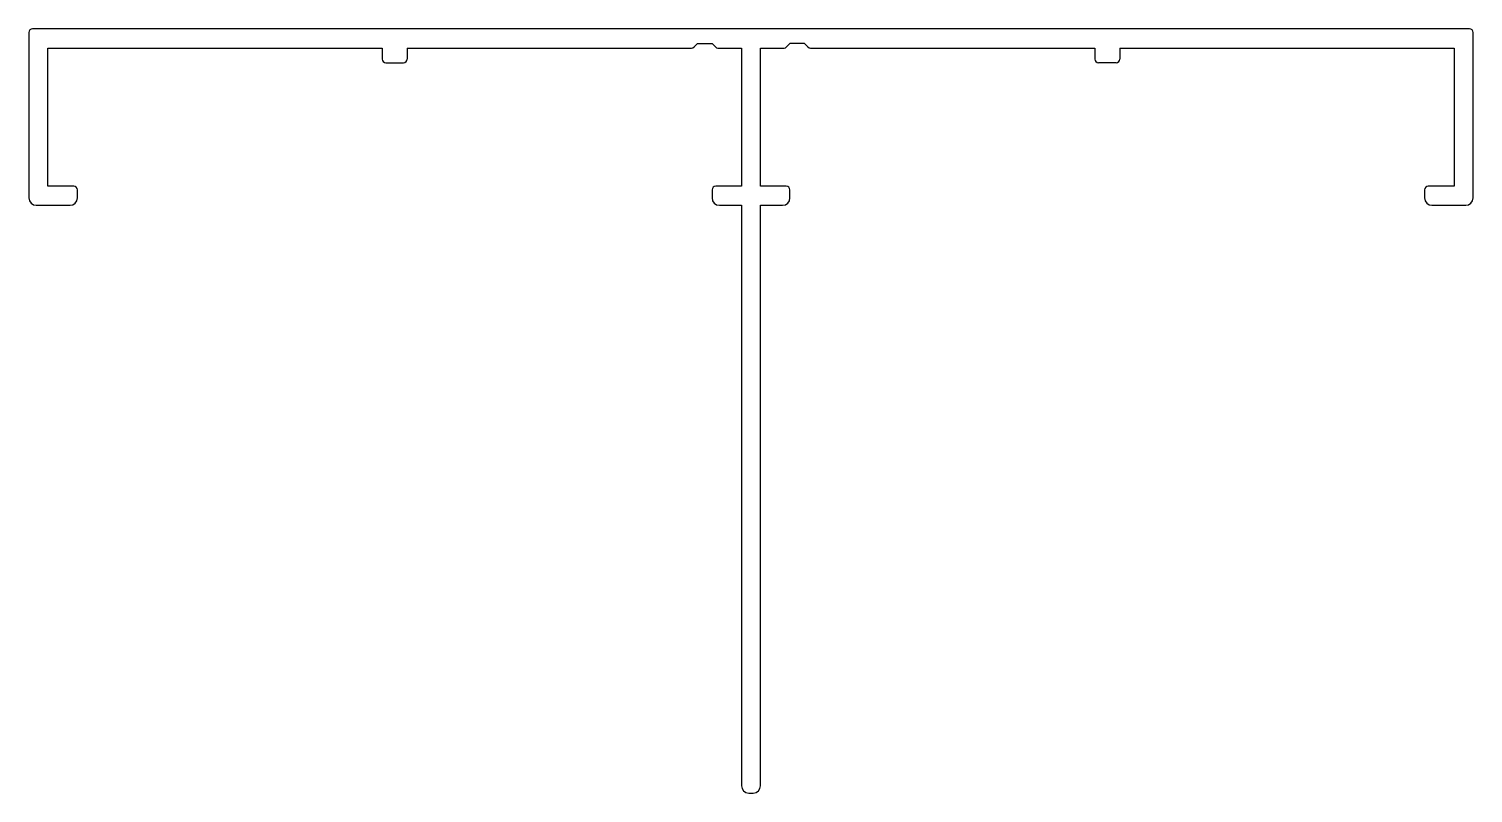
# Model space of a CAD drawing. Extents: x 1882.6 to 1980.9, y 1774.8 to 1826.8.
import ezdxf

# ---------------------------------------------------------------- set-up
doc = ezdxf.new("R2010")
doc.units = 0
doc.layers.get('0').update_dxf_attribs({"linetype": 'CONTINUOUS'})

msp = doc.modelspace()

# ---------------------------------------------------------------- linework, layer by layer
for p, q in [((1882.618, 1826.55), (1882.618, 1815.3)), ((1980.668, 1826.8), (1882.868, 1826.8)), ((1980.918, 1815.3), (1980.918, 1826.55)), ((1883.918, 1816.1), (1883.918, 1825.5)), ((1883.918, 1825.5), (1906.668, 1825.5)), ((1906.668, 1825.5), (1906.668, 1824.75)), ((1908.368, 1825.5), (1908.368, 1824.75)), ((1908.368, 1825.5), (1927.715, 1825.5)), ((1927.892, 1825.574), (1928.118, 1825.8)), ((1928.118, 1825.8), (1929.118, 1825.8)), ((1929.118, 1825.8), (1929.345, 1825.574)), ((1929.522, 1825.5), (1931.118, 1825.5)), ((1931.118, 1825.5), (1931.118, 1816.1)), ((1932.418, 1816.1), (1932.418, 1825.5)), ((1932.418, 1825.5), (1934.015, 1825.5)), ((1934.192, 1825.574), (1934.418, 1825.8)), ((1935.418, 1825.8), (1934.418, 1825.8)), ((1935.418, 1825.8), (1935.645, 1825.574)), ((1935.822, 1825.5), (1955.168, 1825.5)), ((1955.168, 1825.5), (1955.168, 1824.75)), ((1956.868, 1825.5), (1956.868, 1824.75)), ((1956.868, 1825.5), (1979.618, 1825.5)), ((1979.618, 1825.5), (1979.618, 1816.1)), ((1906.918, 1824.5), (1908.118, 1824.5)), ((1956.618, 1824.5), (1955.418, 1824.5)), ((1885.668, 1816.1), (1883.918, 1816.1)), ((1885.918, 1815.3), (1885.918, 1815.85)), ((1929.118, 1815.85), (1929.118, 1815.3)), ((1931.118, 1816.1), (1929.368, 1816.1)), ((1934.168, 1816.1), (1932.418, 1816.1)), ((1934.418, 1815.3), (1934.418, 1815.85)), ((1977.618, 1815.85), (1977.618, 1815.3)), ((1979.618, 1816.1), (1977.868, 1816.1)), ((1883.118, 1814.8), (1885.418, 1814.8)), ((1929.618, 1814.8), (1931.118, 1814.8)), ((1931.118, 1814.8), (1931.118, 1775.3)), ((1932.418, 1775.3), (1932.418, 1814.8)), ((1932.418, 1814.8), (1933.918, 1814.8)), ((1978.118, 1814.8), (1980.418, 1814.8)), ((1931.618, 1774.8), (1931.918, 1774.8))]:
    msp.add_line(p, q)
for centre, radius, start, end in [((1882.868, 1826.55), 0.25, 90, 180.00001), ((1980.668, 1826.55), 0.25, 359.99999, 90), ((1927.715, 1825.75), 0.25, 270, 315.00003), ((1929.522, 1825.75), 0.25, 224.99999, 270), ((1934.015, 1825.75), 0.25, 270, 315.00001), ((1935.822, 1825.75), 0.25, 224.99997, 270), ((1906.918, 1824.75), 0.25, 180, 270), ((1908.118, 1824.75), 0.25, 270, 360), ((1955.418, 1824.75), 0.25, 180, 270), ((1956.618, 1824.75), 0.25, 270, 360), ((1885.668, 1815.85), 0.25, 0.00009, 90), ((1929.368, 1815.85), 0.25, 90, 179.99999), ((1934.168, 1815.85), 0.25, 0.00001, 90), ((1977.868, 1815.85), 0.25, 90, 179.99991), ((1883.118, 1815.3), 0.5, 180, 270), ((1885.418, 1815.3), 0.5, 270, 0), ((1929.618, 1815.3), 0.5, 180, 270), ((1933.918, 1815.3), 0.5, 270, 0), ((1978.118, 1815.3), 0.5, 180, 270), ((1980.418, 1815.3), 0.5, 270, 0), ((1931.618, 1775.3), 0.5, 180, 270), ((1931.918, 1775.3), 0.5, 270, 0)]:
    msp.add_arc(centre, radius, start, end)

doc.saveas('drawing.dxf')
